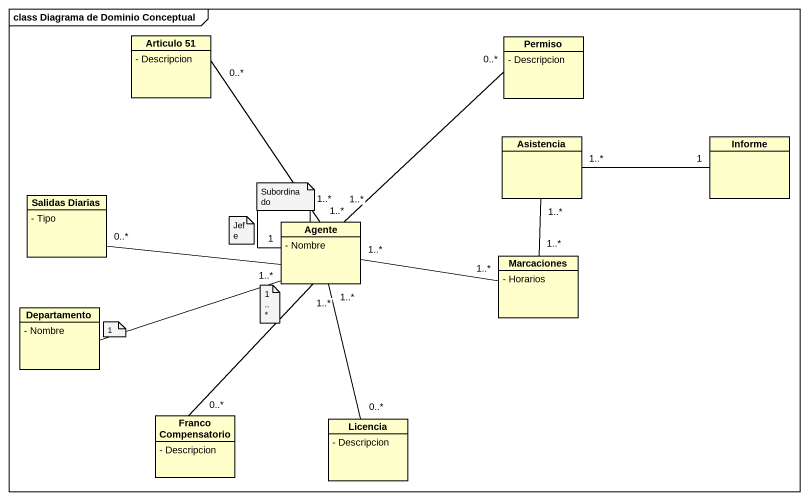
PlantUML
@startuml
mainframe class Diagrama de Dominio Conceptual
hide circle
hide empty members
skinparam classAttributeIconSize 0
class "Articulo 51" as Articulo_51 {
  - Descripcion
}
class Permiso {
  - Descripcion
}
class Asistencia
class Informe
class "Salidas Diarias" as Salidas_Diarias {
  - Tipo
}
class Agente {
  - Nombre
}
class Marcaciones {
  - Horarios
}
class Departamento {
  - Nombre
}
class "Franco Compensatorio" as Franco_Compensatorio {
  - Descripcion
}
class Licencia {
  - Descripcion
}
Asistencia "1..*" -right- "1" Informe
Asistencia "1..*" -- "1..*" Marcaciones
Agente "1..*" -up- "0..*" Articulo_51
Agente "1..*" -up- "0..*" Permiso
Agente "1..*" -left- "0..*" Salidas_Diarias
Agente "1..*" -- "1" Agente
Agente "1..*" -right- "1..*" Marcaciones
Agente -left- Departamento
Agente "1..*" -- "0..*" Franco_Compensatorio
Agente "1..*" -- "0..*" Licencia
note as N1
  Subordinado
end note
note as N2
  Jefe
end note
note as N3
  1..*
end note
note as N4
  1
end note
@enduml
